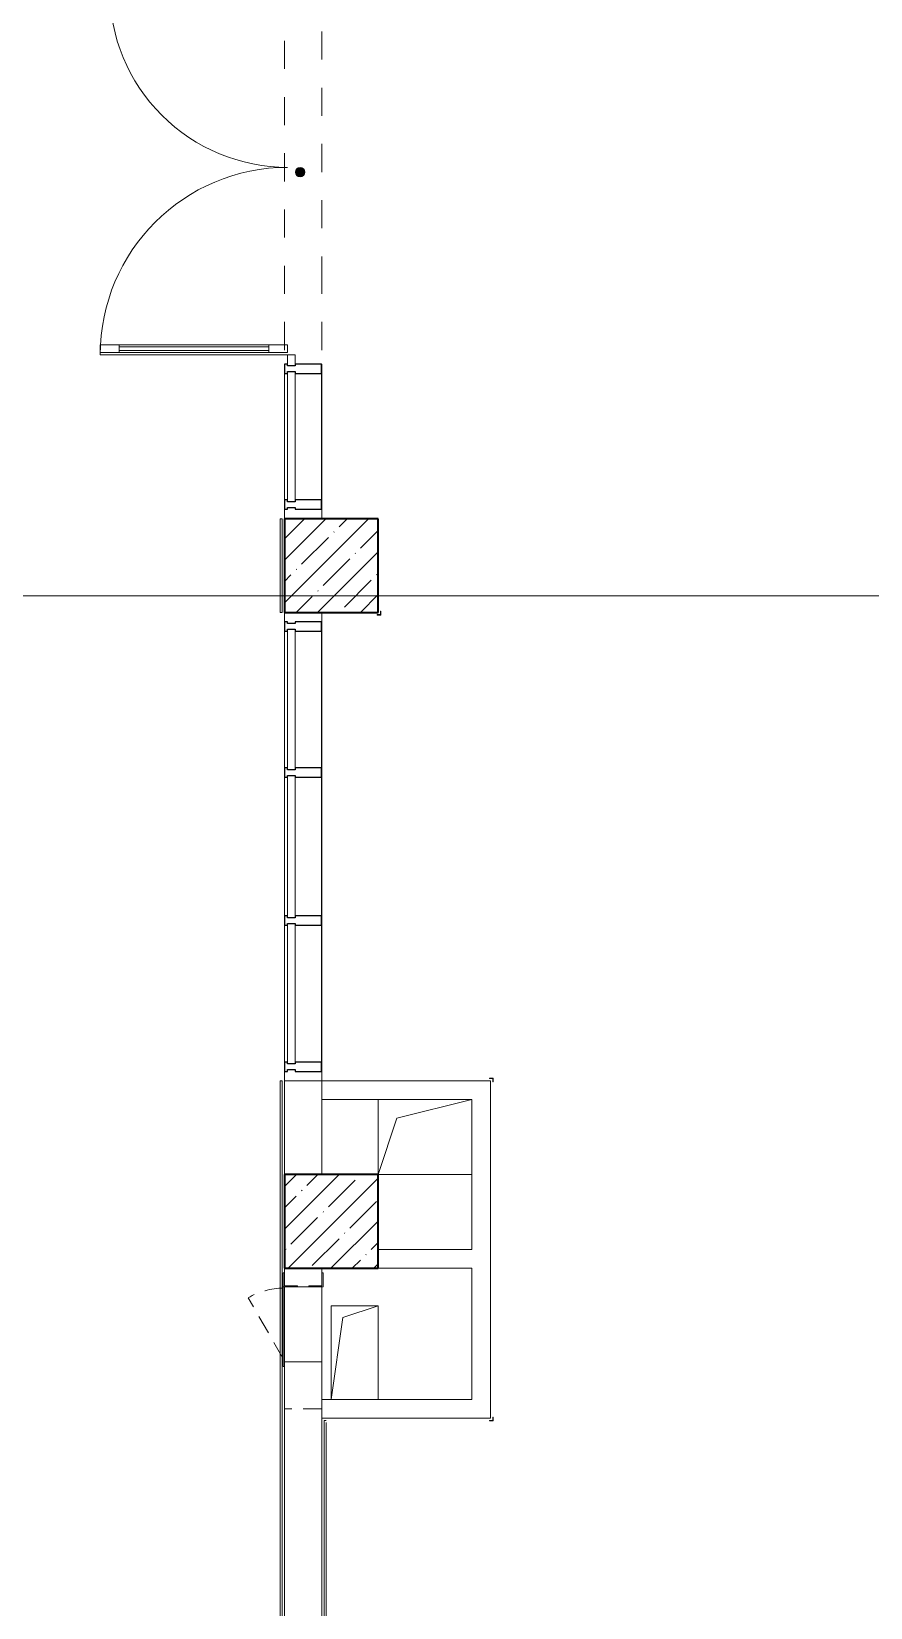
# Model space of a CAD drawing. Header units: millimetres. Extents: x 5993 to 95364, y 94667 to 143522.
# Drawn here: x 48022 to 48387, y 118158 to 118842 of the extents above; entities that cross this region are included whole.
import ezdxf

# ---------------------------------------------------------------- set-up
doc = ezdxf.new("R2010")
doc.units = ezdxf.units.MM
for name, pattern in [('200_ШТРИХ_ш1п0_6_', [160, 100, -60]), ('50_200_ШТРИХ_1Т_ш5_п1_п1_', [1400, 1000, -200, 0, -200]), ('Штрих короткий', [300, 150, -150])]:
    doc.linetypes.add(name, pattern=pattern)
for name, color, linetype, lineweight in [('0-2', 7, 'Continuous', 9), ('S-GRID-____-OTLN-1', 7, '50_200_ШТРИХ_1Т_ш5_п1_п1_', 9), ('Двери', 7, 'Continuous', 9), ('Импосты витража', 7, 'Continuous', 9), ('Импосты витража-1', 7, 'Continuous', 25), ('Марки обобщенной модели', 7, 'Continuous', 9), ('Несущие колонны', 7, 'Continuous', 9), ('Несущие колонны-1', 7, 'Continuous', 35), ('Обобщенные модели', 7, 'Continuous', 9), ('Окна', 7, 'Continuous', 9), ('Остекление-1', 7, 'Continuous', 9), ('Открывание в плане-2', 7, '200_ШТРИХ_ш1п0_6_', 9), ('Перекрытия', 7, 'Continuous', 9), ('Перемычка-1', 7, 'Штрих короткий', 9), ('Перемычка_Пунктирные линии-1', 7, '200_ШТРИХ_ш1п0_6_', 9), ('Стены', 7, 'Continuous', 9), ('Стены-1', 7, 'Continuous', 13), ('Элементы узлов', 7, 'Continuous', 9)]:
    doc.layers.add(name, color=color, linetype=linetype, lineweight=lineweight)

# ---------------------------------------------------------------- blocks, each defined once
blk = doc.blocks.new('BSC_Колонна _Прямоугольная - 500х500-V34-АИ2_01_План напольных покрытий и плинтусов 1го этажа _Часть 1_')
at = {"layer": 'Несущие колонны'}
h = blk.add_hatch(dxfattribs=at)
h.set_pattern_fill('FP_46', color=256, style=0, pattern_type=2)
h.set_pattern_definition([(45, (-80100, -57250), (-114.04925, 114.04925), []), (45, (-79985.95, -57250), (-114.04925, 114.04925), [201.613, -40.323, 3.353, -36.97])])
h.paths.add_polyline_path([(-250, -250), (250, -250), (250, 250), (-250, 250)], flags=0)
at = {"layer": 'Несущие колонны-1'}
for p, q in [((250, 250), (-250, 250)), ((-250, 250), (-250, -250)), ((250, -250), (250, 250)), ((-250, -250), (250, -250))]:
    blk.add_line(p, q, dxfattribs=at)
blk = doc.blocks.new('BSC_Колонна _Прямоугольная - 500х500-25978818-АИ2_01_План напольных покрытий и плинтусов 1го этажа _Часть 1_')
at = {"layer": 'Несущие колонны'}
h = blk.add_hatch(dxfattribs=at)
h.set_pattern_fill('FP_73', color=256, style=0, pattern_type=2)
h.set_pattern_definition([(45, (-80100, -53750), (-114.04925, 114.04925), []), (45, (-79985.95, -53750), (-114.04925, 114.04925), [201.613, -40.323, 3.353, -36.97])])
h.paths.add_polyline_path([(-250, -250), (250, -250), (250, 250), (-250, 250)], flags=0)
at = {"layer": 'Несущие колонны-1'}
for p, q in [((250, 250), (-250, 250)), ((-250, 250), (-250, -250)), ((250, -250), (250, 250)), ((-250, -250), (250, -250))]:
    blk.add_line(p, q, dxfattribs=at)
blk = doc.blocks.new('PNS_Панель прямоугольная2 - Нр_Стекло - 40мм-35236658-АИ2_01_План напольных покрытий и плинтусов 1го этажа _Часть 1_')
at = {"layer": 'Остекление-1'}
for p, q in [((-365, 40), (365, 40)), ((-375, 0), (375, 0)), ((365, 0), (-365, 0))]:
    blk.add_line(p, q, dxfattribs=at)
blk = doc.blocks.new('Прямоугольный импост - Импост структурный с накладкой - 180мм-26943387-АИ2_01_План напольных покрытий и плинтусов 1го этажа _Часть 1_')
at = {"layer": 'Импосты витража-1'}
for p, q in [((-25, 0), (-25, 17)), ((-25, 17), (25, 17)), ((-15, 0), (-25, 0)), ((-15, -40), (-15, 0)), ((25, 0), (15, 0)), ((15, 0), (15, -40)), ((25, 17), (25, 0)), ((-25, -180), (-25, -40)), ((-25, -40), (-15, -40)), ((15, -40), (25, -40)), ((25, -40), (25, -180)), ((25, -180), (-25, -180))]:
    blk.add_line(p, q, dxfattribs=at)
blk = doc.blocks.new('Прямоугольный импост - Импост структурный с накладкой - 180мм-35236653-АИ2_01_План напольных покрытий и плинтусов 1го этажа _Часть 1_')
at = {"layer": 'Импосты витража'}
for p, q in [((79850, 56170), (79850, 56900)), ((80047, 56170), (80047, 56900))]:
    blk.add_line(p, q, dxfattribs=at)
blk = doc.blocks.new('Дверь_Витражная_СКБ_2Ст2 - ДВН_ДАО_Выход-27108098-АИ2_01_План напольных покрытий и плинтусов 1го этажа _Часть 1_')
at = {"layer": 'Двери'}
for p, q in [((-975, -950), (-975, 0)), ((975, -1000), (975, 0))]:
    blk.add_line(p, q, dxfattribs=at)
for centre, radius, start, end in [((-975, 0), 950, 270, 0), ((975, 0), 1000, 180, 270)]:
    blk.add_arc(centre, radius, start, end, dxfattribs=at)
at = {"layer": 'Элементы узлов'}
for p, q in [((-1025, 40), (-975, 40)), ((-975, 40), (-1025, 40)), ((-975, 0), (-1025, 0)), ((-1025, 0), (-975, 0)), ((-975, 40), (-975, 0)), ((-975, 0), (-975, 40)), ((-935, 0), (-975, 0)), ((-975, -950), (-975, 0)), ((-935, 0), (-975, 0)), ((-975, 0), (-975, -950)), ((-935, -950), (-935, 0)), ((-935, -950), (-935, 0)), ((923, 0), (963, 0)), ((923, -1000), (923, 0)), ((923, 0), (923, -1000)), ((963, 0), (923, 0)), ((963, -1000), (963, 0)), ((963, -1000), (963, 0)), ((1025, 40), (975, 40)), ((975, 40), (975, 0)), ((1025, 40), (975, 40)), ((975, 40), (975, 0)), ((975, 0), (1025, 0)), ((975, 0), (1025, 0)), ((-975, -100), (-935, -100)), ((-965, -850), (-965, -100)), ((-945, -850), (-945, -100)), ((963, -100), (923, -100)), ((933, -900), (933, -100)), ((953, -900), (953, -100)), ((-975, -850), (-935, -850)), ((963, -900), (923, -900)), ((-975, -950), (-935, -950)), ((-975, -950), (-935, -950)), ((963, -1000), (923, -1000)), ((923, -1000), (963, -1000))]:
    blk.add_line(p, q, dxfattribs=at)
blk = doc.blocks.new('PNS_Панель прямоугольная2 - Нр_Стекло - 40мм-28950518-АИ2_01_План напольных покрытий и плинтусов 1го этажа _Часть 1_')
at = {"layer": 'Остекление-1'}
for p, q in [((-337.5, 40), (337.5, 40)), ((-347.5, 0), (347.5, 0)), ((337.5, 0), (-337.5, 0))]:
    blk.add_line(p, q, dxfattribs=at)
blk = doc.blocks.new('Прямоугольный импост - Импост структурный с накладкой - 180мм-26944798-АИ2_01_План напольных покрытий и плинтусов 1го этажа _Часть 1_')
at = {"layer": 'Импосты витража-1'}
for p, q in [((-25, 0), (-25, 17)), ((-25, 17), (25, 17)), ((-15, 0), (-25, 0)), ((-15, -40), (-15, 0)), ((25, 0), (15, 0)), ((15, 0), (15, -40)), ((25, 17), (25, 0)), ((-25, -180), (-25, -40)), ((-25, -40), (-15, -40)), ((15, -40), (25, -40)), ((25, -40), (25, -180)), ((25, -180), (-25, -180))]:
    blk.add_line(p, q, dxfattribs=at)
blk = doc.blocks.new('Прямоугольный импост - Импост структурный с накладкой - 180мм-26160264-АИ2_01_План напольных покрытий и плинтусов 1го этажа _Часть 1_')
at = {"layer": 'Импосты витража'}
for p, q in [((79850, 57600), (79850, 58275)), ((80047, 57600), (80047, 58275))]:
    blk.add_line(p, q, dxfattribs=at)
blk = doc.blocks.new('PNS_Панель прямоугольная2 - Нр_Стекло - 40мм-35236699-АИ2_01_План напольных покрытий и плинтусов 1го этажа _Часть 1_')
at = {"layer": 'Остекление-1'}
for p, q in [((-370, 40), (370, 40)), ((-380, 0), (380, 0)), ((370, 0), (-370, 0))]:
    blk.add_line(p, q, dxfattribs=at)
blk = doc.blocks.new('Прямоугольный импост - Импост структурный с накладкой - 180мм-35236698-АИ2_01_План напольных покрытий и плинтусов 1го этажа _Часть 1_')
at = {"layer": 'Импосты витража'}
for p, q in [((79850, 55380), (79850, 56120)), ((80047, 55380), (80047, 56120))]:
    blk.add_line(p, q, dxfattribs=at)
blk = doc.blocks.new('AR_Отверстие Ниша - Лючок-32405194-АИ2_01_План напольных покрытий и плинтусов 1го этажа _Часть 1_')
at = {"layer": 'Окна'}
for p, q in [((200, 100), (-200, 100)), ((200, -100), (200, 100)), ((-200, 31), (-200, -31)), ((-200, -100), (200, -100))]:
    blk.add_line(p, q, dxfattribs=at)
blk = doc.blocks.new('Л_Общий_Лючок - Лючок-V199-АИ2_01_План напольных покрытий и плинтусов 1го этажа _Часть 1_')
at = {"layer": 'Окна'}
for p, q in [((400, 6), (-24, 6)), ((-24, 6), (-24, 0)), ((-24, 0), (0, 0))]:
    blk.add_line(p, q, dxfattribs=at)
at = {"layer": 'Открывание в плане-2'}
blk.add_line((16.4, 6), (342, 194), dxfattribs=at)
blk.add_arc((6, 0), 388, 0.89053, 30, dxfattribs=at)
blk = doc.blocks.new('АР_Перемычка1 - АР_Перемычка 2-29791645-АИ2_01_План напольных покрытий и плинтусов 1го этажа _Часть 1_')
at = {"layer": 'Перемычка_Пунктирные линии-1'}
for p, q in [((400, 100), (650, 100)), ((650, 100), (650, -100)), ((400, -100), (650, -100))]:
    blk.add_line(p, q, dxfattribs=at)
blk = doc.blocks.new('Фахверк_СКБ_Уголок - 200_4010_1-27904659-АИ2_01_План напольных покрытий и плинтусов 1го этажа _Часть 1_')
at = {"layer": 'Обобщенные модели'}
for p, q in [((125, 156), (50, 156)), ((50, 156), (50, 150)), ((50, 150), (119, 150)), ((119, 150), (119, 81)), ((125, 81), (125, 156)), ((119, 81), (125, 81)), ((125, 19), (119, 19)), ((119, 19), (119, -50)), ((125, -56), (125, 19)), ((119, -50), (50, -50)), ((50, -50), (50, -56)), ((50, -56), (125, -56))]:
    blk.add_line(p, q, dxfattribs=at)
blk = doc.blocks.new('AR_Отверстие прямоугольное _в плите_ - AR_Отверстие прямоугольное _в плите_-30459229-АИ2_01_План напольных покрытий и плинтусов 1го этажа _Часть 1_')
at = {"layer": 'Обобщенные модели'}
for p, q in [((125, 250), (-125, 250)), ((-125, 250), (-125, -250)), ((-125, -250), (-62.5, 187.5)), ((-62.5, 187.5), (125, 250)), ((125, -250), (125, 250))]:
    blk.add_line(p, q, dxfattribs=at)
blk = doc.blocks.new('AR_Отверстие прямоугольное _в плите_ - AR_Отверстие прямоугольное _в плите_-30552814-АИ2_01_План напольных покрытий и плинтусов 1го этажа _Часть 1_')
at = {"layer": 'Обобщенные модели'}
for p, q in [((-250, 200), (-250, -200)), ((-150, 100), (250, 200)), ((-250, -200), (-150, 100)), ((-250, -200), (250, -200))]:
    blk.add_line(p, q, dxfattribs=at)
blk = doc.blocks.new('Проем_Дверь_Прямоугольный - 2500х2800h_витражные проемы-35287175-АИ2_01_План напольных покрытий и плинтусов 1го этажа _Часть 1_')
at = {"layer": 'Перемычка-1'}
for p, q in [((1250, 100), (-1250, 100)), ((1250, -100), (-1250, -100))]:
    blk.add_line(p, q, dxfattribs=at)
blk = doc.blocks.new('Проем_Дверь_Прямоугольный - 3700х2800h_витражные проемы-35287511-АИ2_01_План напольных покрытий и плинтусов 1го этажа _Часть 1_')
at = {"layer": 'Перемычка-1'}
for p, q in [((-600, 100), (-1850, 100)), ((600, 100), (-600, 100)), ((1850, 100), (600, 100)), ((1850, -100), (-1850, -100))]:
    blk.add_line(p, q, dxfattribs=at)

msp = doc.modelspace()

# ---------------------------------------------------------------- hatches: boundary and pattern name
at = {"layer": 'Марки обобщенной модели'}
h = msp.add_hatch(color=256, dxfattribs=at)
edge = h.paths.add_edge_path(flags=0)
edge.add_arc((48138.9, 118781.2), 2.03, 0, 360)

# ---------------------------------------------------------------- linework, layer by layer
at = {"layer": 'S-GRID-____-OTLN-1', "color": 251, "ltscale": 0.6, "true_color": 0x636466}
msp.add_line((50293.31, 118597.07), (41443.97, 118597.07), dxfattribs=at)
at = {"layer": 'Марки обобщенной модели'}
msp.add_circle((48138.9, 118781.2), 2.03, dxfattribs=at)
at = {"layer": 'Обобщенные модели'}
for p, q in [((48173.94, 118590.4), (48173.77, 118590.4)), ((48173.77, 118590.4), (48173.77, 118588.94)), ((48173.94, 118588.78), (48173.94, 118590.4)), ((48173.77, 118588.94), (48172.31, 118588.94)), ((48172.31, 118588.94), (48172.31, 118588.78)), ((48172.31, 118588.78), (48173.94, 118588.78)), ((48221.15, 118387.57), (48221.15, 118387.41)), ((48222.78, 118387.57), (48221.15, 118387.57)), ((48221.15, 118387.41), (48222.61, 118387.41)), ((48222.61, 118387.41), (48222.61, 118385.94)), ((48222.61, 118385.94), (48222.78, 118385.94)), ((48222.78, 118385.94), (48222.78, 118387.57)), ((48222.61, 118238.94), (48221.15, 118238.94)), ((48221.15, 118238.94), (48221.15, 118238.78)), ((48221.15, 118238.78), (48222.77, 118238.78)), ((48222.77, 118240.4), (48222.61, 118240.4)), ((48222.61, 118240.4), (48222.61, 118238.94)), ((48222.77, 118238.78), (48222.77, 118240.4))]:
    msp.add_line(p, q, dxfattribs=at)
at = {"layer": 'Перекрытия'}
for p, q in [((48148.14, 118697.77), (48148.38, 118697.77)), ((48148.38, 118697.77), (48148.38, 118630.61)), ((48132.1, 118630.61), (48132.1, 118634.68)), ((48132.1, 118585.85), (48132.1, 118589.92)), ((48148.38, 118589.92), (48148.38, 118386.43)), ((48132.1, 118386.43), (48132.1, 118390.5))]:
    msp.add_line(p, q, dxfattribs=at)
at = {"layer": 'Стены'}
for p, q in [((48130.23, 118589.92), (48130.23, 118630.61)), ((48130.23, 118630.61), (48131.12, 118630.61)), ((48131.12, 118630.61), (48131.12, 118589.92)), ((48130.23, 118589.92), (48131.12, 118589.92)), ((48130.23, 117820.73), (48130.23, 118386.43)), ((48130.23, 118386.43), (48131.12, 118386.43)), ((48131.12, 118386.43), (48131.12, 117820.73)), ((48149.36, 117987.43), (48149.36, 118238.94)), ((48150.25, 118238.94), (48149.36, 118238.94)), ((48150.25, 118238.04), (48150.25, 117987.43))]:
    msp.add_line(p, q, dxfattribs=at)
at = {"layer": 'Стены-1'}
for p, q in [((48132.1, 118386.43), (48132.1, 118345.73)), ((48148.38, 118386.43), (48132.1, 118386.43)), ((48221.64, 118386.43), (48148.38, 118386.43)), ((48148.38, 118386.43), (48148.38, 118378.29)), ((48148.38, 118345.73), (48148.38, 118386.43)), ((48221.64, 118378.29), (48221.64, 118386.43)), ((48148.38, 118378.29), (48213.5, 118378.29)), ((48213.5, 118378.29), (48213.5, 118313.17)), ((48221.64, 118239.92), (48221.64, 118378.29)), ((48213.5, 118313.17), (48172.8, 118313.17)), ((48132.1, 118305.03), (48132.1, 118303)), ((48148.38, 118303), (48148.38, 118305.03)), ((48172.8, 118305.03), (48213.5, 118305.03)), ((48213.5, 118305.03), (48213.5, 118248.06)), ((48132.1, 118262.38), (48132.1, 117928.5)), ((48148.38, 117926.54), (48148.38, 118264.33)), ((48213.5, 118248.06), (48148.38, 118248.06)), ((48148.38, 118248.06), (48148.38, 118239.92)), ((48148.38, 118239.92), (48213.5, 118239.92)), ((48213.5, 118239.92), (48221.64, 118239.92))]:
    msp.add_line(p, q, dxfattribs=at)

# ---------------------------------------------------------------- block references
at = {"layer": '0-2', "xscale": 0.08139549610658335, "yscale": 0.08139549610658335, "zscale": 0.08139549610658335}
for name, p, rotation in [('Проем_Дверь_Прямоугольный - 3700х2800h_витражные проемы-35287511-АИ2_01_План напольных покрытий и плинтусов 1го этажа _Часть 1_', (48140.24, 118781.2), 269.9999999999999), ('Дверь_Витражная_СКБ_2Ст2 - ДВН_ДАО_Выход-27108098-АИ2_01_План напольных покрытий и плинтусов 1го этажа _Часть 1_', (48133.48, 118781.2), 269.9999999999997), ('PNS_Панель прямоугольная2 - Нр_Стекло - 40мм-28950518-АИ2_01_План напольных покрытий и плинтусов 1го этажа _Часть 1_', (48133.48, 118666.22), 269.9999999999997), ('Проем_Дверь_Прямоугольный - 2500х2800h_витражные проемы-35287175-АИ2_01_План напольных покрытий и плинтусов 1го этажа _Часть 1_', (48140.24, 118488.17), 269.9999999999999), ('PNS_Панель прямоугольная2 - Нр_Стекло - 40мм-35236658-АИ2_01_План напольных покрытий и плинтусов 1го этажа _Часть 1_', (48133.48, 118552.07), 269.9999999999997), ('PNS_Панель прямоугольная2 - Нр_Стекло - 40мм-35236699-АИ2_01_План напольных покрытий и плинтусов 1го этажа _Часть 1_', (48133.48, 118488.17), 269.9999999999997), ('PNS_Панель прямоугольная2 - Нр_Стекло - 40мм-35236658-АИ2_01_План напольных покрытий и плинтусов 1го этажа _Часть 1_', (48133.48, 118424.28), 269.9999999999997), ('Фахверк_СКБ_Уголок - 200_4010_1-27904659-АИ2_01_План напольных покрытий и плинтусов 1го этажа _Часть 1_', (48136.17, 118307.07), 269.9999999999999), ('Л_Общий_Лючок - Лючок-V199-АИ2_01_План напольных покрытий и плинтусов 1го этажа _Часть 1_', (48132.1, 118264.33), 89.99999999999993), ('AR_Отверстие Ниша - Лючок-32405194-АИ2_01_План напольных покрытий и плинтусов 1го этажа _Часть 1_', (48140.24, 118280.61), 269.9999999999999), ('АР_Перемычка1 - АР_Перемычка 2-29791645-АИ2_01_План напольных покрытий и плинтусов 1го этажа _Часть 1_', (48140.24, 118296.89), 269.9999999999999)]:
    msp.add_blockref(name, p, dxfattribs=dict(at, rotation=rotation))
at = {"layer": '0-2', "extrusion": (0, 0, -1), "xscale": 0.08139549610658335, "yscale": 0.08139549610658335, "zscale": 0.08139549610658335, "rotation": 270.0000000000002}
for name, p in [('Прямоугольный импост - Импост структурный с накладкой - 180мм-26944798-АИ2_01_План напольных покрытий и плинтусов 1го этажа _Часть 1_', (-48133.48, 118695.73)), ('Прямоугольный импост - Импост структурный с накладкой - 180мм-26943387-АИ2_01_План напольных покрытий и плинтусов 1го этажа _Часть 1_', (-48133.48, 118636.72)), ('Прямоугольный импост - Импост структурный с накладкой - 180мм-26943387-АИ2_01_План напольных покрытий и плинтусов 1го этажа _Часть 1_', (-48133.48, 118583.81)), ('Прямоугольный импост - Импост структурный с накладкой - 180мм-26943387-АИ2_01_План напольных покрытий и плинтусов 1го этажа _Часть 1_', (-48133.48, 118520.32)), ('Прямоугольный импост - Импост структурный с накладкой - 180мм-26943387-АИ2_01_План напольных покрытий и плинтусов 1го этажа _Часть 1_', (-48133.48, 118456.02)), ('Прямоугольный импост - Импост структурный с накладкой - 180мм-26943387-АИ2_01_План напольных покрытий и плинтусов 1го этажа _Часть 1_', (-48133.48, 118392.53))]:
    msp.add_blockref(name, p, dxfattribs=at)
at = {"layer": '0-2', "xscale": 0.08139549610658335, "yscale": 0.08139549610658335, "zscale": 0.08139549610658335}
for name, p in [('Прямоугольный импост - Импост структурный с накладкой - 180мм-26160264-АИ2_01_План напольных покрытий и плинтусов 1го этажа _Часть 1_', (41632.67, 113950.37)), ('BSC_Колонна _Прямоугольная - 500х500-V34-АИ2_01_План напольных покрытий и плинтусов 1го этажа _Часть 1_', (48152.45, 118610.27)), ('Прямоугольный импост - Импост структурный с накладкой - 180мм-35236653-АИ2_01_План напольных покрытий и плинтусов 1го этажа _Часть 1_', (41632.67, 113950.37)), ('Прямоугольный импост - Импост структурный с накладкой - 180мм-35236698-АИ2_01_План напольных покрытий и плинтусов 1го этажа _Часть 1_', (41632.67, 113950.37)), ('Прямоугольный импост - Импост структурный с накладкой - 180мм-35236653-АИ2_01_План напольных покрытий и плинтусов 1го этажа _Часть 1_', (41632.67, 113822.58)), ('AR_Отверстие прямоугольное _в плите_ - AR_Отверстие прямоугольное _в плите_-30552814-АИ2_01_План напольных покрытий и плинтусов 1го этажа _Часть 1_', (48193.15, 118362.01)), ('BSC_Колонна _Прямоугольная - 500х500-25978818-АИ2_01_План напольных покрытий и плинтусов 1го этажа _Часть 1_', (48152.45, 118325.38)), ('AR_Отверстие прямоугольное _в плите_ - AR_Отверстие прямоугольное _в плите_-30459229-АИ2_01_План напольных покрытий и плинтусов 1го этажа _Часть 1_', (48162.62, 118268.4))]:
    msp.add_blockref(name, p, dxfattribs=at)

doc.saveas('drawing.dxf')
